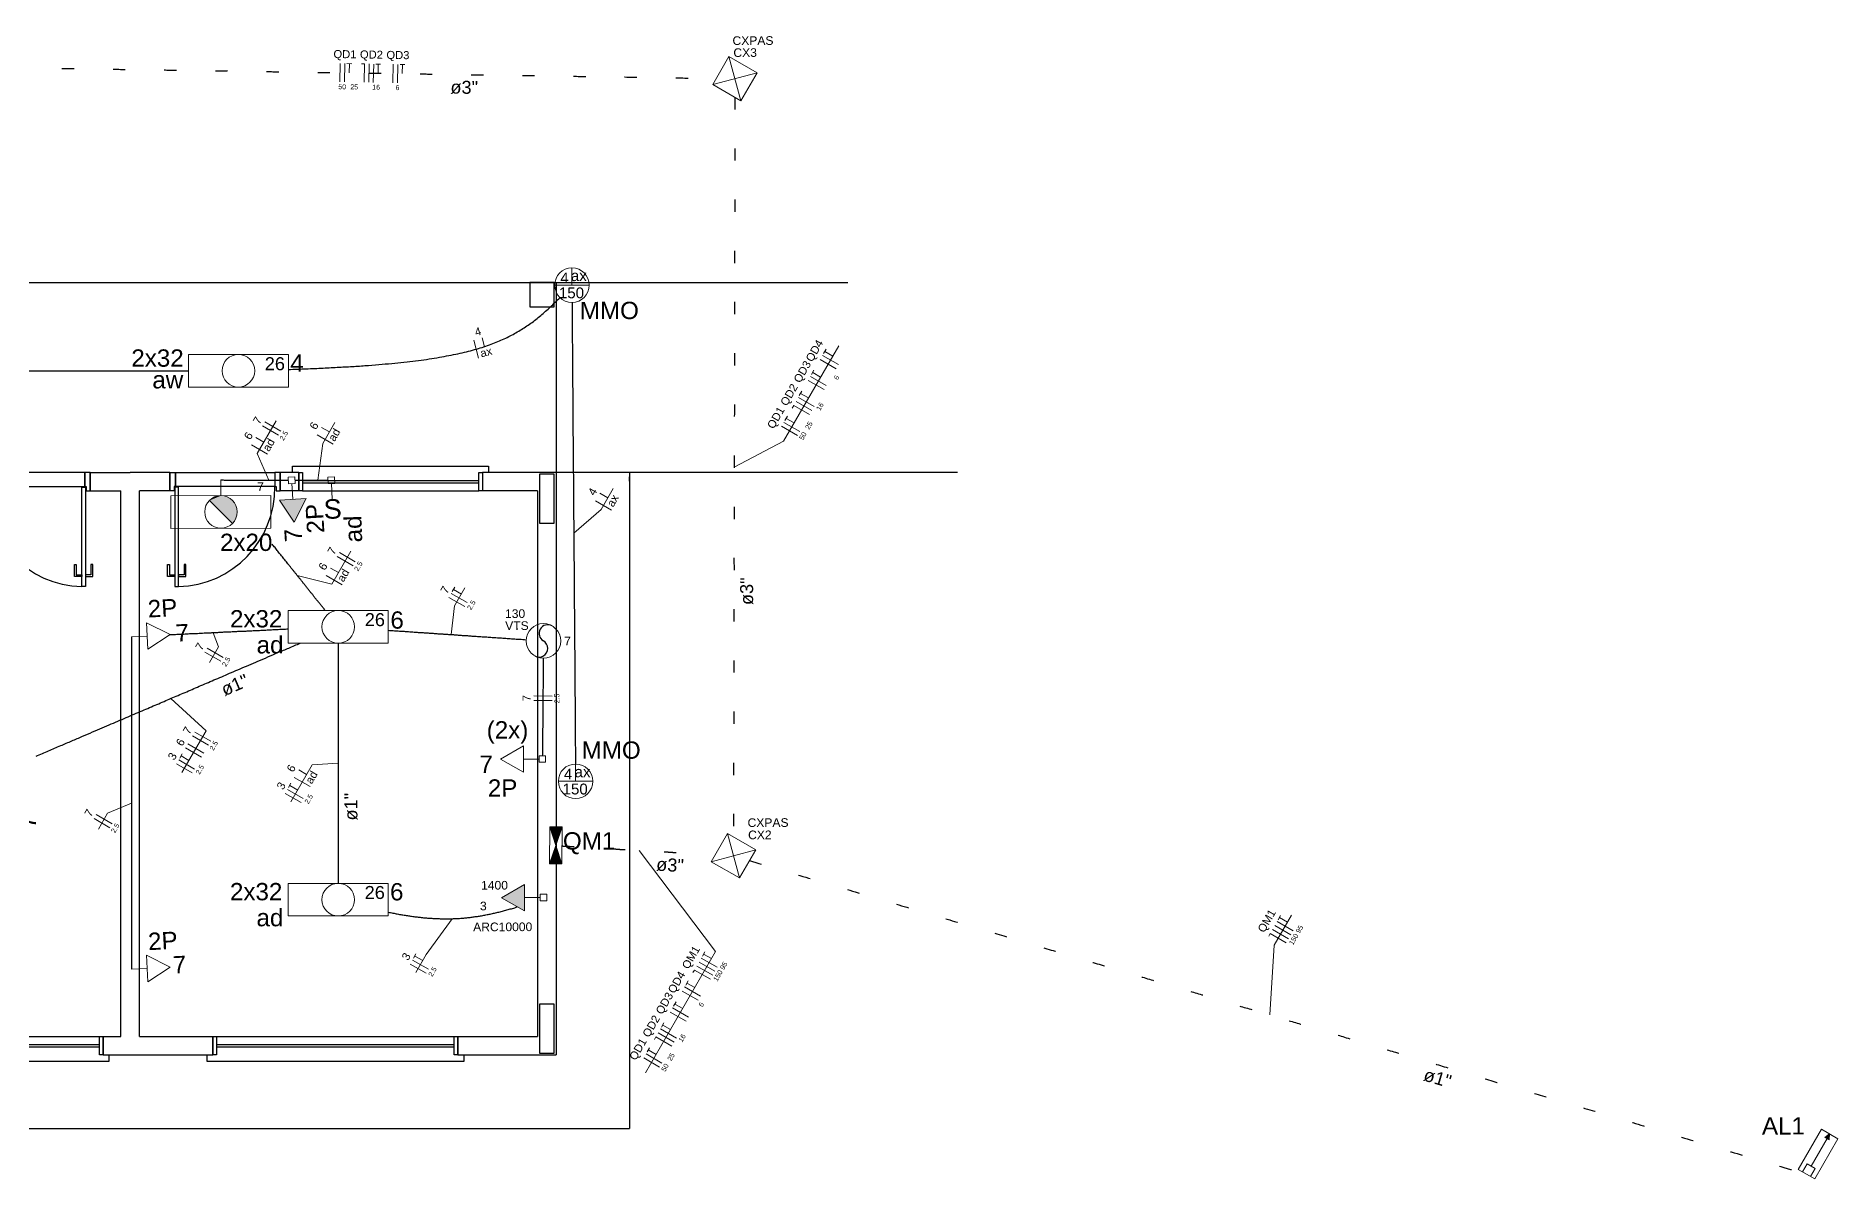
# Model space of a CAD drawing. Extents: x 210 to 779, y 61 to 241.
# Drawn here: x 480.91 to 495.61, y 132.12 to 141.44 of the extents above; entities that cross this region are included whole.
import ezdxf

# ---------------------------------------------------------------- set-up
doc = ezdxf.new("R2010")
doc.units = 0
doc.header["$LTSCALE"] = 2
for name, pattern in [('DASHED', [19.05, 12.7, -6.35]), ('DOT2', [3.175, 0, -3.175]), ('TRACEJADO_G', [0.375, 0.25, -0.125])]:
    doc.linetypes.add(name, pattern=pattern)
doc.layers.get('0').update_dxf_attribs({"linetype": 'CONTINUOUS'})
doc.layers.add('A-PISOS-CTEL', color=2, linetype='TRACEJADO_G')
for name, color, linetype, lineweight in [('EL-Condutos', 4, 'CONTINUOUS', 30), ('EL-Fios', 9, 'CONTINUOUS', 20), ('EL-Textos condutos', 7, 'CONTINUOUS', 20), ('EL-Textos fios', 7, 'CONTINUOUS', 20), ('EL-Textos pontos', 5, 'CONTINUOUS', 20), ('P-SIMBOL', 5, 'CONTINUOUS', 20)]:
    doc.layers.add(name, color=color, linetype=linetype, lineweight=lineweight)
doc.styles.add('Arial', font='arial.ttf')

# ---------------------------------------------------------------- blocks, each defined once
blk = doc.blocks.new('ADM')
at = {"layer": 'A-PISOS-CTEL', "color": 251, "linetype": 'DASHED', "ltscale": 150}
for p, q in [((10.375, -0.9), (16.65, -0.9)), ((16.65, -0.9), (16.65, -2.45)), ((16.65, -0.9), (19.032, -0.9)), ((12.805, -2.45), (12.805, -2.565)), ((12.85, -2.45), (13.175, -2.45)), ((12.85, -2.6), (12.85, -2.45)), ((12.85, -2.45), (12.85, -2.6)), ((13.5, -2.45), (13.175, -2.45)), ((13.5, -2.6), (13.5, -2.45)), ((13.5, -2.45), (13.5, -2.6)), ((13.545, -2.45), (13.545, -2.565)), ((14.55, -2.45), (14.4, -2.45)), ((14.4, -2.6), (14.4, -2.45)), ((14.4, -2.45), (14.4, -2.6)), ((14.55, -2.45), (14.55, -2.6)), ((14.55, -2.45), (14.55, -2.6)), ((14.55, -2.45), (14.55, -2.6)), ((16.65, -2.45), (16.05, -2.45)), ((16.05, -2.45), (16.05, -2.6)), ((16.05, -2.45), (16.05, -2.6)), ((19.926, -2.45), (16.65, -2.45)), ((16.65, -2.45), (16.65, -7.2)), ((17.25, -2.45), (17.25, -2.525)), ((17.25, -2.45), (17.25, -2.525)), ((17.25, -2.45), (17.25, -7.8)), ((12.85, -2.6), (13.1, -2.6)), ((13.1, -7.05), (13.1, -2.6)), ((13.25, -7.05), (13.25, -2.6)), ((13.5, -2.6), (13.25, -2.6)), ((14.55, -2.6), (14.4, -2.6)), ((14.58, -2.515), (16.02, -2.515)), ((14.58, -2.535), (16.02, -2.535)), ((14.58, -2.6), (16.02, -2.6)), ((16.5, -2.6), (16.05, -2.6)), ((16.5, -2.6), (16.5, -7.05)), ((11.985, -7.05), (12.925, -7.05)), ((12.955, -7.05, 0.728), (13.1, -7.05)), ((12.955, -7.2), (12.955, -7.05)), ((12.955, -7.05), (12.955, -7.2)), ((13.25, -7.05), (13.85, -7.05)), ((13.85, -7.05), (13.85, -7.2)), ((13.85, -7.2), (13.85, -7.05)), ((13.85, -7.05), (13.85, -7.2)), ((13.88, -7.05), (15.82, -7.05)), ((15.85, -7.05), (16.5, -7.05)), ((15.85, -7.05), (15.85, -7.2)), ((15.85, -7.2), (15.85, -7.05)), ((15.85, -7.05), (15.85, -7.2)), ((11.985, -7.115), (12.925, -7.115)), ((11.985, -7.135), (12.925, -7.135)), ((12.955, -7.2, 0.728), (13.85, -7.2)), ((13.88, -7.115), (15.82, -7.115)), ((13.88, -7.135), (15.82, -7.135)), ((15.85, -7.2), (16.65, -7.2)), ((0.3, -7.8), (17.25, -7.8))]:
    blk.add_line(p, q, dxfattribs=at)
for points in [[(16.435, -1.1), (16.635, -1.1), (16.635, -0.9), (16.435, -0.9)], [(12.805, -2.565), (12.805, -2.45), (11.995, -2.45), (11.995, -2.565)], [(12.815, -2.565), (12.815, -2.6), (12.85, -2.6), (12.85, -2.45), (12.805, -2.45), (12.805, -2.565)], [(13.535, -2.565), (13.535, -2.6), (13.5, -2.6), (13.5, -2.45), (13.545, -2.45), (13.545, -2.565)], [(13.545, -2.565), (13.545, -2.45), (14.355, -2.45), (14.355, -2.565)], [(14.365, -2.565), (14.365, -2.6), (14.4, -2.6), (14.4, -2.45), (14.355, -2.45), (14.355, -2.565)], [(14.55, -2.45), (14.58, -2.45), (14.58, -2.6), (14.55, -2.6)], [(16.02, -2.45), (16.05, -2.45), (16.05, -2.6), (16.02, -2.6)], [(16.515, -2.865), (16.635, -2.865), (16.635, -2.465), (16.515, -2.465)], [(12.81, -2.57), (12.81, -3.38), (12.78, -3.38), (12.78, -2.57)], [(13.54, -2.57), (13.54, -3.38), (13.57, -3.38), (13.57, -2.57)], [(12.735, -3.285), (12.78, -3.285), (12.78, -3.3), (12.72, -3.3), (12.72, -3.2), (12.735, -3.2)], [(12.855, -3.285), (12.81, -3.285), (12.81, -3.3), (12.87, -3.3), (12.87, -3.2), (12.855, -3.2)], [(13.495, -3.285), (13.54, -3.285), (13.54, -3.3), (13.48, -3.3), (13.48, -3.2), (13.495, -3.2)], [(13.615, -3.285), (13.57, -3.285), (13.57, -3.3), (13.63, -3.3), (13.63, -3.2), (13.615, -3.2)], [(16.515, -7.185), (16.635, -7.185), (16.635, -6.785), (16.515, -6.785)], [(12.925, -7.05), (12.955, -7.05), (12.955, -7.2), (12.925, -7.2)], [(13.85, -7.05), (13.88, -7.05), (13.88, -7.2), (13.85, -7.2)], [(15.82, -7.05), (15.85, -7.05), (15.85, -7.2), (15.82, -7.2)]]:
    blk.add_lwpolyline(points, close=True, dxfattribs=at)
for points in [[(14.5, -2.45), (14.5, -2.4), (16.1, -2.4), (16.1, -2.45)], [(11.905, -7.201), (11.905, -7.251), (13.005, -7.25), (13.005, -7.2)], [(13.8, -7.2), (13.8, -7.25), (15.9, -7.25), (15.9, -7.2)]]:
    blk.add_lwpolyline(points, dxfattribs=at)
for centre, start, end in [((12.799, -2.577, 0.02), 179.1784, 268.6732), ((13.551, -2.577, 0.02), 271.3268, 0.8216)]:
    blk.add_arc(centre, 0.804, start, end, dxfattribs=at)

msp = doc.modelspace()

# ---------------------------------------------------------------- hatches: boundary and pattern name
at = {"layer": 'P-SIMBOL', "linetype": 'Continuous'}
for points in [[(482.32, 137.648), (482.508, 137.461), (482.414, 137.687)], [(482.32, 137.648), (482.325, 137.652), (482.329, 137.656), (482.335, 137.66), (482.342, 137.665), (482.344, 137.667), (482.347, 137.668), (482.349, 137.67), (482.352, 137.671), (482.36, 137.675), (482.364, 137.676), (482.371, 137.679), (482.376, 137.681), (482.381, 137.682), (482.39, 137.684), (482.394, 137.685), (482.398, 137.686), (482.414, 137.687)], [(482.508, 137.461), (482.518, 137.473), (482.522, 137.477), (482.525, 137.483), (482.531, 137.494), (482.534, 137.499), (482.536, 137.502), (482.537, 137.506), (482.538, 137.51), (482.541, 137.517), (482.542, 137.521), (482.543, 137.527), (482.544, 137.533), (482.545, 137.541), (482.546, 137.546), (482.546, 137.551), (482.546, 137.557), (482.546, 137.565), (482.545, 137.568), (482.545, 137.574), (482.544, 137.577), (482.543, 137.58), (482.543, 137.584), (482.542, 137.587), (482.541, 137.59), (482.54, 137.593), (482.539, 137.596), (482.538, 137.598), (482.538, 137.6), (482.537, 137.603), (482.536, 137.607), (482.535, 137.608), (482.534, 137.611), (482.533, 137.613), (482.532, 137.615), (482.531, 137.617), (482.528, 137.62), (482.526, 137.624), (482.524, 137.627), (482.523, 137.629), (482.521, 137.631), (482.521, 137.634), (482.518, 137.635), (482.516, 137.638), (482.514, 137.64), (482.511, 137.644), (482.508, 137.647), (482.506, 137.649), (482.504, 137.651), (482.5, 137.655), (482.497, 137.656), (482.494, 137.659), (482.492, 137.66), (482.49, 137.661), (482.486, 137.664), (482.484, 137.666), (482.48, 137.669), (482.477, 137.67), (482.474, 137.671), (482.472, 137.673), (482.471, 137.673), (482.469, 137.674), (482.467, 137.675), (482.461, 137.677), (482.458, 137.679), (482.456, 137.68), (482.454, 137.68), (482.453, 137.681), (482.451, 137.681), (482.449, 137.682), (482.448, 137.682), (482.445, 137.682), (482.441, 137.683), (482.438, 137.684), (482.436, 137.684), (482.433, 137.685), (482.414, 137.687)], [(482.892, 137.652), (483.012, 137.471), (483.108, 137.665)], [(485.197, 134.986), (485.097, 134.987), (485.145, 134.836)], [(485.194, 134.685), (485.145, 134.836), (485.094, 134.686)], [(484.891, 134.518), (484.703, 134.409), (484.891, 134.302)], [(495.54, 132.483), (495.501, 132.455), (495.536, 132.435)]]:
    msp.add_hatch(color=256, dxfattribs=at).paths.add_polyline_path(points)

# ---------------------------------------------------------------- linework, layer by layer
at = {"color": 8}
msp.add_line((485.746, 137.881), (485.745, 137.806), dxfattribs=at)
msp.add_line((485.746, 137.881), (485.745, 137.806), dxfattribs=at)
for centre, start, end in [((485.08, 136.564), 60.0191, 240), ((485.01, 136.442), 239.98, 60.0002)]:
    msp.add_arc(centre, 0.0706, start, end)
at = {"layer": 'EL-Condutos', "linetype": 'DOT2', "ltscale": 0.05}
for points in [[(480.281, 141.184), (480.575, 141.179), (480.85, 141.175), (481.108, 141.171), (481.351, 141.168), (481.58, 141.164), (481.795, 141.161), (481.999, 141.158), (482.193, 141.155), (482.377, 141.152), (482.553, 141.149), (482.723, 141.147), (482.888, 141.144), (483.048, 141.142), (483.207, 141.139), (483.363, 141.137), (483.52, 141.134), (483.678, 141.132), (483.839, 141.13), (484.003, 141.127), (484.173, 141.125), (484.349, 141.122), (484.532, 141.119), (484.725, 141.116), (484.928, 141.113), (485.143, 141.11), (485.371, 141.106), (485.613, 141.103), (485.871, 141.099), (486.145, 141.094), (486.438, 141.09)], [(486.607, 140.937), (486.607, 140.65), (486.606, 140.38), (486.606, 140.128), (486.605, 139.89), (486.605, 139.667), (486.605, 139.456), (486.604, 139.257), (486.604, 139.068), (486.603, 138.888), (486.603, 138.715), (486.603, 138.549), (486.603, 138.388), (486.602, 138.231), (486.602, 138.076), (486.602, 137.923), (486.601, 137.77), (486.601, 137.615), (486.601, 137.458), (486.6, 137.297), (486.6, 137.132), (486.6, 136.96), (486.599, 136.78), (486.599, 136.591), (486.599, 136.393), (486.598, 136.182), (486.598, 135.96), (486.597, 135.723), (486.597, 135.471), (486.596, 135.203), (486.596, 134.917)], [(485.196, 134.831), (485.254, 134.828), (485.31, 134.825), (485.362, 134.822), (485.411, 134.819), (485.458, 134.816), (485.502, 134.813), (485.544, 134.811), (485.585, 134.809), (485.623, 134.807), (485.66, 134.804), (485.696, 134.802), (485.731, 134.8), (485.765, 134.798), (485.799, 134.796), (485.832, 134.795), (485.865, 134.793), (485.898, 134.791), (485.932, 134.789), (485.966, 134.787), (486.001, 134.785), (486.037, 134.783), (486.074, 134.781), (486.113, 134.778), (486.154, 134.776), (486.196, 134.774), (486.241, 134.771), (486.288, 134.768), (486.338, 134.765), (486.391, 134.762), (486.446, 134.759)], [(486.726, 134.712), (487.137, 134.59), (487.522, 134.476), (487.882, 134.369), (488.221, 134.269), (488.539, 134.174), (488.838, 134.086), (489.12, 134.002), (489.388, 133.923), (489.643, 133.847), (489.887, 133.775), (490.121, 133.705), (490.349, 133.638), (490.571, 133.572), (490.789, 133.507), (491.006, 133.443), (491.223, 133.378), (491.442, 133.313), (491.666, 133.247), (491.895, 133.179), (492.132, 133.109), (492.379, 133.036), (492.638, 132.959), (492.91, 132.878), (493.197, 132.793), (493.502, 132.703), (493.826, 132.607), (494.171, 132.504), (494.539, 132.395), (494.931, 132.279), (495.351, 132.155)]]:
    msp.add_spline(points, degree=3, dxfattribs=at)
at = {"layer": 'EL-Condutos', "linetype": 'Continuous'}
for points in [[(482.964, 138.717), (483.109, 138.722), (483.247, 138.728), (483.378, 138.735), (483.501, 138.742), (483.618, 138.75), (483.729, 138.759), (483.833, 138.768), (483.932, 138.779), (484.025, 138.79), (484.113, 138.802), (484.196, 138.816), (484.274, 138.83), (484.348, 138.845), (484.417, 138.861), (484.483, 138.879), (484.545, 138.897), (484.604, 138.917), (484.659, 138.938), (484.712, 138.961), (484.762, 138.984), (484.809, 139.009), (484.855, 139.036), (484.899, 139.064), (484.942, 139.093), (484.983, 139.124), (485.023, 139.157), (485.063, 139.191), (485.102, 139.226), (485.141, 139.264), (485.181, 139.303)], [(485.279, 139.265), (485.28, 139.086), (485.281, 138.918), (485.282, 138.761), (485.283, 138.612), (485.285, 138.473), (485.285, 138.341), (485.286, 138.216), (485.287, 138.098), (485.288, 137.986), (485.289, 137.878), (485.29, 137.774), (485.29, 137.673), (485.291, 137.574), (485.292, 137.477), (485.293, 137.381), (485.293, 137.285), (485.294, 137.188), (485.295, 137.09), (485.296, 136.989), (485.296, 136.885), (485.297, 136.777), (485.298, 136.664), (485.299, 136.546), (485.3, 136.421), (485.301, 136.289), (485.302, 136.15), (485.303, 136.002), (485.304, 135.844), (485.305, 135.676), (485.307, 135.497)], [(477.785, 138.706), (477.985, 138.706), (478.174, 138.706), (478.352, 138.706), (478.521, 138.706), (478.68, 138.706), (478.832, 138.706), (478.976, 138.706), (479.114, 138.706), (479.246, 138.706), (479.374, 138.706), (479.497, 138.706), (479.617, 138.706), (479.735, 138.706), (479.851, 138.706), (479.966, 138.706), (480.081, 138.706), (480.197, 138.706), (480.315, 138.706), (480.435, 138.706), (480.558, 138.706), (480.686, 138.706), (480.818, 138.706), (480.956, 138.706), (481.1, 138.706), (481.252, 138.706), (481.411, 138.706), (481.58, 138.706), (481.758, 138.706), (481.947, 138.706), (482.147, 138.706)], [(482.414, 137.816), (482.45, 137.815), (482.485, 137.815), (482.518, 137.815), (482.55, 137.815), (482.58, 137.815), (482.609, 137.815), (482.636, 137.814), (482.662, 137.814), (482.687, 137.814), (482.711, 137.814), (482.733, 137.814), (482.754, 137.814), (482.774, 137.814), (482.793, 137.814), (482.81, 137.814), (482.827, 137.814), (482.842, 137.813), (482.857, 137.813), (482.87, 137.813), (482.883, 137.813), (482.895, 137.813), (482.906, 137.813), (482.916, 137.813), (482.925, 137.813), (482.933, 137.813), (482.941, 137.813), (482.948, 137.813), (482.954, 137.813), (482.96, 137.813), (482.965, 137.813)], [(483.017, 137.813), (483.034, 137.813), (483.049, 137.813), (483.064, 137.813), (483.078, 137.813), (483.092, 137.813), (483.105, 137.813), (483.118, 137.813), (483.13, 137.813), (483.142, 137.813), (483.153, 137.813), (483.164, 137.813), (483.174, 137.813), (483.184, 137.813), (483.193, 137.813), (483.202, 137.813), (483.21, 137.813), (483.218, 137.813), (483.226, 137.813), (483.233, 137.813), (483.24, 137.813), (483.246, 137.813), (483.252, 137.813), (483.258, 137.813), (483.263, 137.813), (483.268, 137.813), (483.273, 137.813), (483.277, 137.813), (483.281, 137.813), (483.285, 137.813), (483.288, 137.813)], [(483.264, 136.752), (483.246, 136.775), (483.228, 136.796), (483.211, 136.818), (483.194, 136.839), (483.177, 136.86), (483.161, 136.881), (483.144, 136.901), (483.128, 136.921), (483.113, 136.941), (483.097, 136.961), (483.082, 136.98), (483.067, 136.999), (483.052, 137.017), (483.037, 137.036), (483.023, 137.054), (483.008, 137.072), (482.994, 137.089), (482.981, 137.106), (482.967, 137.123), (482.954, 137.14), (482.941, 137.156), (482.928, 137.172), (482.915, 137.188), (482.903, 137.204), (482.89, 137.219), (482.878, 137.234), (482.866, 137.249), (482.855, 137.264), (482.843, 137.278), (482.832, 137.292)], [(482.964, 136.598), (482.917, 136.596), (482.87, 136.594), (482.825, 136.592), (482.781, 136.589), (482.738, 136.587), (482.696, 136.585), (482.656, 136.583), (482.616, 136.581), (482.578, 136.58), (482.54, 136.578), (482.504, 136.576), (482.469, 136.574), (482.434, 136.573), (482.401, 136.571), (482.369, 136.569), (482.338, 136.568), (482.307, 136.566), (482.278, 136.565), (482.25, 136.564), (482.222, 136.562), (482.195, 136.561), (482.17, 136.56), (482.145, 136.559), (482.121, 136.557), (482.098, 136.556), (482.076, 136.555), (482.054, 136.554), (482.033, 136.553), (482.013, 136.552), (481.994, 136.551)], [(483.778, 136.59), (483.82, 136.587), (483.86, 136.584), (483.899, 136.582), (483.936, 136.579), (483.972, 136.577), (484.006, 136.574), (484.04, 136.572), (484.073, 136.57), (484.105, 136.568), (484.137, 136.566), (484.168, 136.563), (484.2, 136.561), (484.231, 136.559), (484.262, 136.557), (484.294, 136.555), (484.326, 136.553), (484.358, 136.55), (484.391, 136.548), (484.426, 136.546), (484.461, 136.543), (484.497, 136.541), (484.535, 136.538), (484.574, 136.536), (484.615, 136.533), (484.658, 136.53), (484.702, 136.527), (484.749, 136.524), (484.798, 136.52), (484.849, 136.517), (484.903, 136.513)], [(480.905, 135.563), (481.008, 135.607), (481.106, 135.649), (481.198, 135.688), (481.285, 135.725), (481.367, 135.761), (481.445, 135.794), (481.519, 135.826), (481.59, 135.856), (481.658, 135.885), (481.723, 135.913), (481.786, 135.94), (481.846, 135.966), (481.906, 135.991), (481.964, 136.016), (482.021, 136.041), (482.078, 136.065), (482.135, 136.089), (482.193, 136.114), (482.251, 136.139), (482.311, 136.165), (482.372, 136.191), (482.436, 136.218), (482.501, 136.246), (482.57, 136.275), (482.641, 136.306), (482.716, 136.338), (482.796, 136.372), (482.879, 136.408), (482.967, 136.445), (483.061, 136.485)], [(481.684, 136.536), (481.684, 136.405), (481.684, 136.283), (481.684, 136.168), (481.684, 136.06), (481.684, 135.959), (481.684, 135.864), (481.684, 135.775), (481.684, 135.69), (481.684, 135.609), (481.684, 135.532), (481.684, 135.459), (481.684, 135.387), (481.684, 135.317), (481.684, 135.249), (481.684, 135.181), (481.684, 135.113), (481.684, 135.045), (481.684, 134.975), (481.684, 134.904), (481.684, 134.83), (481.684, 134.753), (481.684, 134.672), (481.684, 134.588), (481.684, 134.498), (481.684, 134.403), (481.684, 134.302), (481.684, 134.194), (481.684, 134.08), (481.684, 133.957), (481.684, 133.826)], [(483.371, 136.486), (483.371, 136.395), (483.371, 136.309), (483.371, 136.228), (483.371, 136.152), (483.371, 136.08), (483.371, 136.012), (483.371, 135.947), (483.371, 135.885), (483.371, 135.826), (483.371, 135.769), (483.371, 135.714), (483.371, 135.661), (483.371, 135.608), (483.371, 135.557), (483.371, 135.506), (483.371, 135.455), (483.371, 135.403), (483.371, 135.351), (483.371, 135.298), (483.371, 135.243), (483.371, 135.186), (483.371, 135.127), (483.371, 135.065), (483.371, 135), (483.371, 134.932), (483.371, 134.86), (483.371, 134.783), (483.371, 134.702), (483.371, 134.616), (483.371, 134.525)], [(485.044, 136.362), (485.044, 136.329), (485.043, 136.298), (485.043, 136.268), (485.043, 136.24), (485.043, 136.214), (485.042, 136.188), (485.042, 136.164), (485.042, 136.14), (485.042, 136.117), (485.041, 136.095), (485.041, 136.074), (485.041, 136.052), (485.041, 136.031), (485.041, 136.01), (485.04, 135.989), (485.04, 135.968), (485.04, 135.946), (485.04, 135.924), (485.04, 135.901), (485.039, 135.878), (485.039, 135.853), (485.039, 135.828), (485.039, 135.801), (485.038, 135.773), (485.038, 135.743), (485.038, 135.712), (485.037, 135.678), (485.037, 135.643), (485.037, 135.606), (485.036, 135.567)], [(483.779, 134.291), (483.817, 134.284), (483.853, 134.277), (483.89, 134.27), (483.926, 134.264), (483.961, 134.259), (483.996, 134.254), (484.031, 134.25), (484.066, 134.246), (484.1, 134.243), (484.134, 134.241), (484.168, 134.239), (484.202, 134.238), (484.235, 134.237), (484.269, 134.237), (484.303, 134.238), (484.336, 134.239), (484.37, 134.241), (484.404, 134.244), (484.438, 134.248), (484.472, 134.252), (484.506, 134.257), (484.541, 134.262), (484.576, 134.269), (484.611, 134.276), (484.646, 134.284), (484.682, 134.292), (484.719, 134.301), (484.756, 134.312), (484.793, 134.322), (484.831, 134.334)]]:
    msp.add_spline(points, degree=3, dxfattribs=at)
at = {"layer": 'EL-Fios'}
for p, q in [((483.385, 141.062), (483.387, 141.212)), ((483.422, 141.061), (483.425, 141.211)), ((483.442, 141.211), (483.482, 141.21)), ((483.461, 141.135), (483.462, 141.21)), ((483.56, 141.209), (483.585, 141.208)), ((483.582, 141.059), (483.585, 141.208)), ((483.62, 141.058), (483.622, 141.208)), ((483.657, 141.057), (483.66, 141.207)), ((483.677, 141.207), (483.717, 141.206)), ((483.696, 141.132), (483.697, 141.207)), ((483.817, 141.055), (483.82, 141.205)), ((483.855, 141.054), (483.857, 141.204)), ((483.875, 141.204), (483.915, 141.203)), ((483.893, 141.129), (483.895, 141.204)), ((484.516, 138.81), (484.476, 138.955)), ((484.565, 138.902), (484.544, 138.974)), ((487.433, 138.723), (487.303, 138.798)), ((487.452, 138.756), (487.322, 138.831)), ((487.331, 138.846), (487.351, 138.881)), ((487.406, 138.826), (487.341, 138.863)), ((487.353, 138.585), (487.223, 138.66)), ((487.232, 138.675), (487.252, 138.71)), ((487.307, 138.655), (487.242, 138.692)), ((487.133, 138.504), (487.153, 138.539)), ((487.208, 138.484), (487.143, 138.521)), ((487.335, 138.552), (487.205, 138.627)), ((487.075, 138.402), (487.087, 138.424)), ((487.217, 138.349), (487.087, 138.424)), ((487.236, 138.381), (487.106, 138.456)), ((487.255, 138.414), (487.125, 138.489)), ((482.884, 138.181), (482.754, 138.256)), ((482.902, 138.214), (482.772, 138.289)), ((483.299, 138.207), (483.234, 138.244)), ((487.118, 138.178), (486.988, 138.253)), ((487.137, 138.21), (487.007, 138.285)), ((487.016, 138.3), (487.036, 138.335)), ((487.091, 138.28), (487.026, 138.318)), ((482.794, 138.026), (482.664, 138.101)), ((482.764, 138.125), (482.699, 138.162)), ((483.329, 138.108), (483.199, 138.183)), ((485.601, 137.57), (485.471, 137.645)), ((485.571, 137.669), (485.506, 137.707)), ((483.492, 137.116), (483.362, 137.191)), ((483.51, 137.149), (483.381, 137.224)), ((483.402, 136.961), (483.272, 137.036)), ((483.373, 137.06), (483.308, 137.097)), ((484.422, 136.815), (484.293, 136.89)), ((484.301, 136.905), (484.321, 136.94)), ((484.376, 136.885), (484.311, 136.923)), ((484.404, 136.783), (484.274, 136.858)), ((482.432, 136.369), (482.302, 136.444)), ((482.413, 136.337), (482.283, 136.412)), ((485.116, 136.053), (484.966, 136.055)), ((485.116, 136.016), (484.966, 136.017)), ((482.311, 135.653), (482.181, 135.728)), ((482.33, 135.685), (482.2, 135.76)), ((482.078, 135.548), (482.098, 135.583)), ((482.153, 135.528), (482.088, 135.566)), ((482.255, 135.556), (482.125, 135.631)), ((482.274, 135.588), (482.144, 135.663)), ((482.18, 135.426), (482.05, 135.501)), ((482.199, 135.458), (482.069, 135.533)), ((483.113, 135.414), (483.048, 135.451)), ((483.086, 135.217), (482.956, 135.292)), ((482.965, 135.307), (482.985, 135.342)), ((483.04, 135.287), (482.975, 135.325)), ((483.142, 135.315), (483.012, 135.39)), ((483.067, 135.185), (482.937, 135.26)), ((481.508, 134.98), (481.378, 135.055)), ((481.527, 135.012), (481.397, 135.087)), ((491.04, 134.229), (491.06, 134.264)), ((491.115, 134.209), (491.05, 134.247)), ((490.963, 134.095), (490.975, 134.117)), ((491.105, 134.042), (490.975, 134.117)), ((491.124, 134.074), (490.994, 134.149)), ((491.143, 134.107), (491.013, 134.182)), ((491.162, 134.139), (491.032, 134.214)), ((483.985, 133.916), (484.005, 133.95)), ((486.342, 133.932), (486.362, 133.967)), ((486.417, 133.912), (486.352, 133.949)), ((484.088, 133.793), (483.958, 133.868)), ((484.106, 133.826), (483.976, 133.901)), ((484.06, 133.896), (483.995, 133.933)), ((486.265, 133.798), (486.277, 133.819)), ((486.407, 133.744), (486.277, 133.819)), ((486.426, 133.777), (486.296, 133.852)), ((486.444, 133.809), (486.315, 133.884)), ((486.463, 133.842), (486.333, 133.917)), ((486.308, 133.573), (486.178, 133.648)), ((486.327, 133.606), (486.197, 133.681)), ((486.206, 133.696), (486.226, 133.731)), ((486.281, 133.676), (486.216, 133.713)), ((486.228, 133.435), (486.098, 133.51)), ((486.107, 133.525), (486.127, 133.56)), ((486.182, 133.505), (486.117, 133.542)), ((486.008, 133.354), (486.028, 133.389)), ((486.083, 133.334), (486.018, 133.371)), ((486.209, 133.402), (486.08, 133.477)), ((485.95, 133.252), (485.962, 133.274)), ((486.092, 133.199), (485.962, 133.274)), ((486.111, 133.231), (485.981, 133.306)), ((486.13, 133.264), (486, 133.339)), ((485.993, 133.028), (485.863, 133.103)), ((486.012, 133.06), (485.882, 133.135)), ((485.891, 133.151), (485.911, 133.185)), ((485.966, 133.13), (485.901, 133.168))]:
    msp.add_line(p, q, dxfattribs=at)
at = {"layer": 'EL-Textos fios'}
for p, q in [((487.004, 138.131), (487.455, 138.91)), ((482.71, 138.031), (482.865, 138.299)), ((483.245, 138.113), (483.344, 138.285)), ((483.204, 137.813), (483.245, 138.113)), ((486.602, 137.919), (487.004, 138.131)), ((482.804, 137.814), (482.71, 138.031)), ((485.517, 137.575), (485.615, 137.745)), ((485.293, 137.381), (485.517, 137.575)), ((483.318, 136.966), (483.473, 137.235)), ((483.037, 137.036), (483.318, 136.966)), ((484.32, 136.788), (484.405, 136.935)), ((484.292, 136.555), (484.32, 136.788)), ((482.395, 136.455), (482.32, 136.326)), ((482.349, 136.568), (482.395, 136.455)), ((482.006, 136.034), (482.293, 135.771)), ((482.293, 135.771), (482.096, 135.431)), ((483.158, 135.492), (482.983, 135.19)), ((483.371, 135.506), (483.158, 135.492)), ((481.684, 135.181), (481.489, 135.098)), ((481.489, 135.098), (481.415, 134.969)), ((485.827, 134.795), (486.45, 133.97)), ((484.301, 134.238), (484.089, 133.945)), ((491.008, 134.022), (491.149, 134.267)), ((484.089, 133.945), (484.004, 133.798)), ((486.45, 133.97), (485.879, 132.981)), ((490.973, 133.453), (491.008, 134.022))]:
    msp.add_line(p, q, dxfattribs=at)
at = {"layer": 'P-SIMBOL'}
for p, q in [((486.427, 141.039), (486.559, 141.268)), ((486.559, 141.268), (486.789, 141.136)), ((486.559, 141.268), (486.656, 140.906)), ((486.427, 141.039), (486.789, 141.136)), ((486.427, 141.039), (486.656, 140.906)), ((486.656, 140.906), (486.789, 141.136)), ((485.278, 139.404), (485.278, 139.546)), ((485.136, 139.404), (485.419, 139.404)), ((482.148, 138.573), (482.148, 138.838)), ((482.964, 138.838), (482.148, 138.838)), ((482.964, 138.573), (482.964, 138.838)), ((482.964, 138.573), (482.148, 138.573)), ((482.414, 137.816), (482.414, 137.687)), ((482.963, 137.838), (483.016, 137.841)), ((482.966, 137.785), (482.963, 137.838)), ((483.019, 137.788), (482.966, 137.785)), ((483, 137.658), (482.993, 137.786)), ((483.016, 137.841), (483.019, 137.788)), ((483.287, 137.839), (483.34, 137.84)), ((483.289, 137.786), (483.287, 137.839)), ((483.342, 137.787), (483.289, 137.786)), ((483.32, 137.658), (483.315, 137.786)), ((483.34, 137.84), (483.342, 137.787)), ((482.006, 137.686), (482.822, 137.688)), ((482.006, 137.686), (482.006, 137.421)), ((482.32, 137.648), (482.508, 137.461)), ((482.822, 137.688), (482.822, 137.423)), ((482.892, 137.652), (483.108, 137.665)), ((483.012, 137.471), (482.892, 137.652)), ((483.108, 137.665), (483.012, 137.471)), ((482.006, 137.421), (482.822, 137.423)), ((482.963, 136.486), (482.963, 136.751)), ((483.779, 136.751), (482.963, 136.751)), ((483.779, 136.486), (483.779, 136.751)), ((481.805, 136.651), (481.999, 136.554)), ((481.818, 136.435), (481.805, 136.651)), ((481.811, 136.543), (481.684, 136.536)), ((481.999, 136.554), (481.818, 136.435)), ((483.779, 136.486), (482.963, 136.486)), ((484.694, 135.54), (484.882, 135.648)), ((484.882, 135.648), (484.882, 135.432)), ((485.01, 135.514), (485.01, 135.567)), ((485.01, 135.567), (485.063, 135.567)), ((485.063, 135.567), (485.063, 135.514)), ((484.882, 135.432), (484.694, 135.54)), ((484.882, 135.54), (485.01, 135.54)), ((485.063, 135.514), (485.01, 135.514)), ((485.308, 135.358), (485.308, 135.499)), ((485.166, 135.358), (485.449, 135.358)), ((485.097, 134.987), (485.094, 134.686)), ((485.097, 134.987), (485.145, 134.836)), ((485.197, 134.986), (485.097, 134.987)), ((485.197, 134.986), (485.145, 134.836)), ((485.197, 134.986), (485.194, 134.685)), ((485.145, 134.836), (485.094, 134.686)), ((485.145, 134.836), (485.194, 134.685)), ((486.415, 134.702), (486.547, 134.932)), ((486.547, 134.932), (486.777, 134.799)), ((486.547, 134.932), (486.644, 134.57)), ((485.194, 134.685), (485.094, 134.686)), ((486.415, 134.702), (486.777, 134.799)), ((486.415, 134.702), (486.644, 134.57)), ((486.644, 134.57), (486.777, 134.799)), ((482.963, 134.261), (482.963, 134.526)), ((483.779, 134.526), (482.963, 134.526)), ((483.779, 134.261), (483.779, 134.526)), ((484.703, 134.409), (484.891, 134.518)), ((484.891, 134.302), (484.703, 134.409)), ((484.891, 134.518), (484.891, 134.302)), ((484.891, 134.41), (485.019, 134.41)), ((485.019, 134.384), (485.019, 134.437)), ((485.019, 134.437), (485.072, 134.437)), ((485.072, 134.384), (485.019, 134.384)), ((485.072, 134.437), (485.072, 134.384)), ((483.779, 134.261), (482.963, 134.261)), ((481.812, 133.832), (481.684, 133.826)), ((481.806, 133.94), (481.999, 133.842)), ((481.817, 133.724), (481.806, 133.94)), ((481.999, 133.842), (481.817, 133.724)), ((495.283, 132.194), (495.473, 132.522)), ((495.473, 132.522), (495.608, 132.444)), ((495.54, 132.483), (495.501, 132.455)), ((495.54, 132.483), (495.536, 132.435)), ((495.388, 132.22), (495.519, 132.445)), ((495.418, 132.116), (495.608, 132.444)), ((495.501, 132.455), (495.536, 132.435)), ((495.283, 132.194), (495.418, 132.116)), ((495.337, 132.206), (495.318, 132.173)), ((495.337, 132.206), (495.356, 132.238)), ((495.388, 132.22), (495.356, 132.238)), ((495.388, 132.22), (495.421, 132.201)), ((495.402, 132.168), (495.421, 132.201)), ((495.402, 132.168), (495.383, 132.136))]:
    msp.add_line(p, q, dxfattribs=at)
for centre, radius in [((485.278, 139.404), 0.141), ((482.556, 138.706), 0.133), ((482.414, 137.555), 0.133), ((483.371, 136.618), 0.133), ((485.045, 136.503), 0.141), ((485.308, 135.358), 0.141), ((483.371, 134.393), 0.133)]:
    msp.add_circle(centre, radius, dxfattribs=at)

# ---------------------------------------------------------------- block references
msp.add_blockref('ADM', (468.498, 140.327))

# ---------------------------------------------------------------- texts
at = {"layer": 'EL-Textos condutos', "char_height": 0.1059, "width": 0.38124, "attachment_point": 8, "line_spacing_factor": 0.798, "style": 'Arial'}
for s, insert, rotation in [('ø3"', (484.398, 140.962), 359.1232), ('ø3"', (486.759, 136.908), 89.8912), ('ø1"', (482.548, 136.093), 23.1645), ('ø1"', (483.53, 135.151), 90.0001), ('ø3"', (486.075, 134.621), 356.7111), ('ø1"', (492.325, 132.886), 343.4872)]:
    msp.add_mtext(s, dxfattribs=dict(at, insert=insert, rotation=rotation))
at = {"layer": 'EL-Textos fios', "attachment_point": 8, "line_spacing_factor": 0.798, "style": 'Arial'}
for s, insert, char_height, width, rotation in [('QD1', (483.425, 141.237), 0.0653, 0.2351, 359.1241), ('QD2', (483.641, 141.234), 0.0653, 0.2351, 359.1241), ('QD3', (483.857, 141.23), 0.0653, 0.2351, 359.1241), ('50', (483.403, 141.001), 0.0406, 0.09743, 359.1241), ('25', (483.501, 141), 0.0406, 0.09743, 359.1241), ('16', (483.68, 140.997), 0.0406, 0.09743, 359.1241), ('6', (483.854, 140.994), 0.0406, 0.04871, 359.1241), ('4', (484.519, 138.994), 0.0653, 0.07837, 15.6539), ('QD4', (487.3, 138.844), 0.0653, 0.2351, 60), ('ax', (484.586, 138.826), 0.0653, 0.15673, 15.6539), ('QD3', (487.201, 138.673), 0.0653, 0.2351, 60), ('6', (487.455, 138.64), 0.0406, 0.04871, 60), ('QD2', (487.093, 138.485), 0.0653, 0.2351, 60), ('QD1', (486.985, 138.298), 0.0653, 0.2351, 60), ('16', (487.319, 138.404), 0.0406, 0.09743, 60), ('6', (482.667, 138.159), 0.0653, 0.07837, 60), ('7', (482.74, 138.285), 0.0653, 0.07837, 60), ('2.5', (482.945, 138.167), 0.0406, 0.14614, 60), ('6', (483.202, 138.241), 0.0653, 0.07837, 60), ('ad', (483.367, 138.167), 0.0653, 0.15673, 60), ('25', (487.229, 138.25), 0.0406, 0.09743, 60), ('ad', (482.832, 138.085), 0.0653, 0.15673, 60), ('50', (487.18, 138.164), 0.0406, 0.09743, 60), ('4', (485.474, 137.704), 0.0653, 0.07837, 60), ('ax', (485.639, 137.63), 0.0653, 0.15673, 60), ('7', (483.348, 137.221), 0.0653, 0.07837, 60), ('6', (483.275, 137.094), 0.0653, 0.07837, 60), ('ad', (483.44, 137.021), 0.0653, 0.15673, 60), ('2.5', (483.553, 137.102), 0.0406, 0.14614, 60), ('7', (484.27, 136.903), 0.0653, 0.07837, 60), ('2.5', (484.475, 136.785), 0.0406, 0.14614, 60), ('7', (482.27, 136.441), 0.0653, 0.07837, 60), ('2.5', (482.475, 136.323), 0.0406, 0.14614, 60), ('7', (484.94, 136.036), 0.0653, 0.07837, 89.4615), ('2.5', (485.176, 136.034), 0.0406, 0.14614, 89.4615), ('6', (482.112, 135.66), 0.0653, 0.07837, 60), ('7', (482.168, 135.757), 0.0653, 0.07837, 60), ('3', (482.046, 135.546), 0.0653, 0.07837, 60), ('2.5', (482.373, 135.639), 0.0406, 0.14614, 60), ('2.5', (482.26, 135.444), 0.0406, 0.14614, 60), ('6', (483.016, 135.448), 0.0653, 0.07837, 60), ('ad', (483.181, 135.374), 0.0653, 0.15673, 60), ('3', (482.934, 135.305), 0.0653, 0.07837, 60), ('7', (481.365, 135.084), 0.0653, 0.07837, 60), ('2.5', (483.148, 135.203), 0.0406, 0.14614, 60), ('2.5', (481.569, 134.966), 0.0406, 0.14614, 60), ('QM1', (490.99, 134.195), 0.0653, 0.2351, 60), ('150', (491.185, 134.06), 0.0406, 0.14614, 60), ('95', (491.232, 134.142), 0.0406, 0.09743, 60), ('3', (483.954, 133.913), 0.0653, 0.07837, 60), ('QM1', (486.292, 133.897), 0.0653, 0.2351, 60), ('2.5', (484.158, 133.795), 0.0406, 0.14614, 60), ('QD4', (486.175, 133.694), 0.0653, 0.2351, 60), ('150', (486.487, 133.763), 0.0406, 0.14614, 60), ('95', (486.534, 133.844), 0.0406, 0.09743, 60), ('QD3', (486.076, 133.523), 0.0653, 0.2351, 60), ('6', (486.351, 133.527), 0.0406, 0.04871, 60), ('QD2', (485.968, 133.336), 0.0653, 0.2351, 60), ('QD1', (485.86, 133.149), 0.0653, 0.2351, 60), ('16', (486.194, 133.254), 0.0406, 0.09743, 60), ('25', (486.104, 133.1), 0.0406, 0.09743, 60), ('50', (486.055, 133.014), 0.0406, 0.09743, 60)]:
    msp.add_mtext(s, dxfattribs=dict(at, insert=insert, char_height=char_height, width=width, rotation=rotation))
at = {"layer": 'EL-Textos pontos', "line_spacing_factor": 0.798, "style": 'Arial'}
for s, insert, char_height, width, attachment_point, rotation in [('CXPAS', (486.755, 141.362), 0.0706, 0.67776, 8, 0.1775), ('CX3', (486.691, 141.264), 0.0706, 0.67776, 8, 0.1775), ('150', (485.274, 139.296), 0.0882, 0.3177, 8, 0.0001), ('4', (485.217, 139.419), 0.0882, 0.1059, 8, 0.0001), ('ax', (485.334, 139.436), 0.0882, 0.2118, 8, 0.0001), ('MMO', (485.583, 139.125), 0.1412, 0.16944, 8, 0.0915), ('2x32', (482.11, 138.737), 0.1412, 0.67776, 9, 359.9999), ('4', (483.088, 138.698), 0.141, 0.16944, 9, 359.9999), ('aw', (482.106, 138.56), 0.1412, 0.33888, 9, 359.9999), ('7', (482.709, 137.725), 0.0706, 0.08472, 7, 0.0752), ('2P', (483.251, 137.505), 0.1412, 0.33888, 8, 93.4321), ('ad', (483.565, 137.418), 0.1412, 0.33888, 8, 91.8679), ('7', (483.074, 137.369), 0.141, 0.16944, 8, 93.4321), ('2P', (481.941, 136.7), 0.1412, 0.33888, 8, 3.1863), ('2x32', (482.915, 136.611), 0.1412, 0.67776, 9, 359.9999), ('6', (483.906, 136.601), 0.141, 0.16944, 9, 359.9999), ('130', (484.814, 136.689), 0.0706, 0.67776, 8, 0.1775), ('7', (482.102, 136.499), 0.141, 0.16944, 8, 3.1863), ('VTS', (484.829, 136.591), 0.0706, 0.67776, 8, 0.1775), ('ad', (482.924, 136.399), 0.1412, 0.33888, 9, 359.9999), ('7', (485.242, 136.467), 0.0706, 0.67776, 8, 0.1775), ('7', (484.578, 135.427), 0.141, 0.16944, 8, 0.0915), ('MMO', (485.598, 135.54), 0.1412, 0.16944, 8, 0.0915), ('4', (485.246, 135.373), 0.0882, 0.1059, 8, 0.0001), ('ax', (485.364, 135.39), 0.0882, 0.2118, 8, 0.0001), ('2P', (484.712, 135.233), 0.1412, 0.33888, 8, 0.0915), ('150', (485.304, 135.25), 0.0882, 0.3177, 8, 0.0001), ('7', (480.906, 134.973), 0.141, 0.16944, 7, 90.0001), ('CXPAS', (486.878, 134.985), 0.0706, 0.67776, 8, 0.1775), ('QM1', (485.418, 134.763), 0.1412, 0.16944, 8, 0.0915), ('CX2', (486.811, 134.885), 0.0706, 0.67776, 8, 0.1775), ('2x32', (482.915, 134.386), 0.1412, 0.67776, 9, 359.9999), ('6', (483.903, 134.385), 0.141, 0.16944, 9, 359.9999), ('1400', (484.646, 134.474), 0.0706, 0.33888, 8, 0.1775), ('ad', (482.923, 134.174), 0.1412, 0.33888, 9, 359.9999), ('3', (484.555, 134.305), 0.0706, 0.08472, 8, 0.1775), ('2P', (481.943, 133.987), 0.1412, 0.33888, 8, 2.8999), ('ARC10000', (484.713, 134.135), 0.0706, 0.67776, 8, 0.1775), ('7', (482.079, 133.793), 0.141, 0.16944, 8, 2.8999), ('AL1', (495.163, 132.478), 0.1412, 0.16944, 8, 0.0915)]:
    msp.add_mtext(s, dxfattribs=dict(at, insert=insert, char_height=char_height, width=width, attachment_point=attachment_point, rotation=rotation))
at = {"layer": 'P-SIMBOL', "line_spacing_factor": 0.798, "style": 'Arial'}
for s, insert, char_height, width, attachment_point, rotation in [('26', (482.936, 138.709), 0.1059, 0.25416, 9, 359.9999), ('S', (483.402, 137.5), 0.159, 0.19062, 9, 1.8677), ('2x20', (482.406, 137.234), 0.1412, 0.67776, 7, 0.0752), ('26', (483.752, 136.622), 0.1059, 0.25416, 9, 359.9999), ('(2x)', (484.922, 135.665), 0.1412, 0.67776, 9, 0.0915), ('26', (483.751, 134.397), 0.1059, 0.25416, 9, 359.9999)]:
    msp.add_mtext(s, dxfattribs=dict(at, insert=insert, char_height=char_height, width=width, attachment_point=attachment_point, rotation=rotation))

doc.saveas('drawing.dxf')
